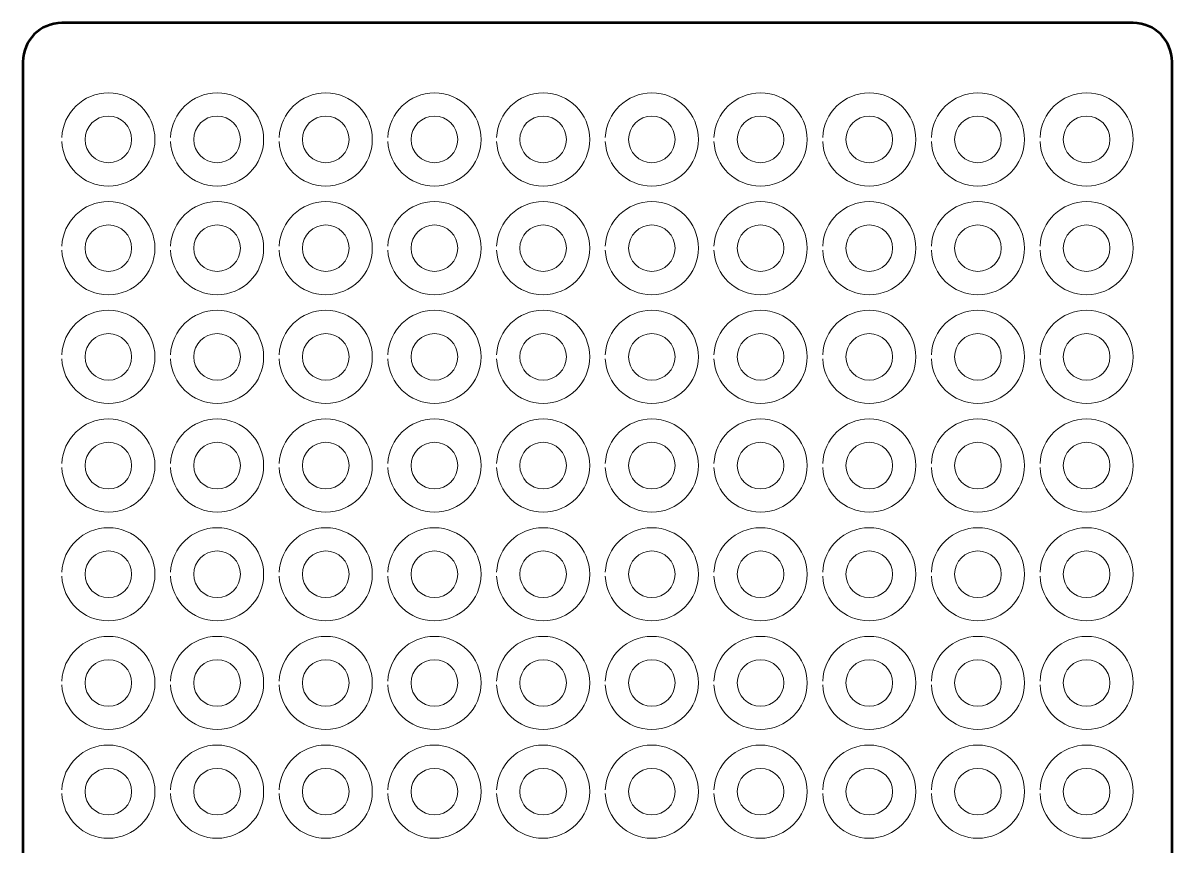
# Model space of a CAD drawing. Header units: centimetres. Extents: x -17.9 to -3.1, y -25.3 to -4.3.
# Drawn here: x -17.9 to -3.1, y -14.95 to -4.35 of the extents above; entities that cross this region are included whole.
import ezdxf

# ---------------------------------------------------------------- set-up
doc = ezdxf.new("R2010")
doc.units = ezdxf.units.CM
doc.header["$MEASUREMENT"] = 0
doc.layers.add('Layer 1', color=7, linetype='Continuous')

msp = doc.modelspace()

# ---------------------------------------------------------------- linework, layer by layer
at = {"layer": 'Layer 1', "color": 7, "lineweight": 53}
msp.add_open_spline([(-17.90003, -24.8499), (-17.90003, -24.8499), (-17.90003, -4.84994), (-17.90003, -4.84994), (-17.90003, -4.84994), (-17.90003, -4.57297), (-17.67694, -4.34998), (-17.39994, -4.34998), (-17.39994, -4.34998), (-17.39994, -4.34998), (-3.60007, -4.34998), (-3.60007, -4.34998), (-3.60007, -4.34998), (-3.32293, -4.34998), (-3.09997, -4.57297), (-3.09997, -4.84994), (-3.09997, -4.84994), (-3.09997, -4.84994), (-3.09997, -24.8499), (-3.09997, -24.8499), (-3.09997, -24.8499), (-3.09997, -25.1269), (-3.32293, -25.34999), (-3.60007, -25.34999), (-3.60007, -25.34999), (-3.60007, -25.34999), (-17.39994, -25.34999), (-17.39994, -25.34999), (-17.39994, -25.34999), (-17.67694, -25.34999), (-17.90003, -25.1269), (-17.90003, -24.8499)], degree=3, knots=[0, 0, 0, 0, 0.125, 0.125, 0.125, 0.125, 0.25, 0.25, 0.25, 0.25, 0.375, 0.375, 0.375, 0.375, 0.5, 0.5, 0.5, 0.5, 0.625, 0.625, 0.625, 0.625, 0.75, 0.75, 0.75, 0.75, 0.875, 0.875, 0.875, 0.875, 1, 1, 1, 1], dxfattribs=at)
at = {"layer": 'Layer 1', "color": 250, "lineweight": 20}
for points in [[(-17.39972, -5.825), (-17.3866, -5.50527), (-17.12318, -5.25), (-16.80024, -5.25), (-16.80024, -5.25), (-16.46896, -5.25), (-16.20028, -5.51868), (-16.20028, -5.85), (-16.20028, -5.85), (-16.20028, -6.18129), (-16.46896, -6.45), (-16.80024, -6.45), (-16.80024, -6.45), (-17.12318, -6.45), (-17.3866, -6.1947), (-17.39972, -5.875)], [(-15.99972, -5.825), (-15.9866, -5.50527), (-15.72318, -5.25), (-15.40024, -5.25), (-15.40024, -5.25), (-15.06896, -5.25), (-14.80028, -5.51868), (-14.80028, -5.85), (-14.80028, -5.85), (-14.80028, -6.18129), (-15.06896, -6.45), (-15.40024, -6.45), (-15.40024, -6.45), (-15.72318, -6.45), (-15.9866, -6.1947), (-15.99972, -5.875)], [(-14.59972, -5.825), (-14.5866, -5.50527), (-14.32318, -5.25), (-14.00024, -5.25), (-14.00024, -5.25), (-13.66896, -5.25), (-13.40028, -5.51868), (-13.40028, -5.85), (-13.40028, -5.85), (-13.40028, -6.18129), (-13.66896, -6.45), (-14.00024, -6.45), (-14.00024, -6.45), (-14.32318, -6.45), (-14.5866, -6.1947), (-14.59972, -5.875)], [(-13.19972, -5.825), (-13.1866, -5.50527), (-12.92318, -5.25), (-12.60024, -5.25), (-12.60024, -5.25), (-12.26896, -5.25), (-12.00028, -5.51868), (-12.00028, -5.85), (-12.00028, -5.85), (-12.00028, -6.18129), (-12.26896, -6.45), (-12.60024, -6.45), (-12.60024, -6.45), (-12.92318, -6.45), (-13.1866, -6.1947), (-13.19972, -5.875)], [(-11.79972, -5.825), (-11.7866, -5.50527), (-11.52318, -5.25), (-11.20024, -5.25), (-11.20024, -5.25), (-10.86896, -5.25), (-10.60028, -5.51868), (-10.60028, -5.85), (-10.60028, -5.85), (-10.60028, -6.18129), (-10.86896, -6.45), (-11.20024, -6.45), (-11.20024, -6.45), (-11.52318, -6.45), (-11.7866, -6.1947), (-11.79972, -5.875)], [(-10.39972, -5.825), (-10.3866, -5.50527), (-10.12318, -5.25), (-9.80024, -5.25), (-9.80024, -5.25), (-9.46896, -5.25), (-9.20028, -5.51868), (-9.20028, -5.85), (-9.20028, -5.85), (-9.20028, -6.18129), (-9.46896, -6.45), (-9.80024, -6.45), (-9.80024, -6.45), (-10.12318, -6.45), (-10.3866, -6.1947), (-10.39972, -5.875)], [(-8.99972, -5.825), (-8.9866, -5.50527), (-8.72318, -5.25), (-8.40024, -5.25), (-8.40024, -5.25), (-8.06896, -5.25), (-7.80028, -5.51868), (-7.80028, -5.85), (-7.80028, -5.85), (-7.80028, -6.18129), (-8.06896, -6.45), (-8.40024, -6.45), (-8.40024, -6.45), (-8.72318, -6.45), (-8.9866, -6.1947), (-8.99972, -5.875)], [(-7.59972, -5.825), (-7.5866, -5.50527), (-7.32318, -5.25), (-7.00024, -5.25), (-7.00024, -5.25), (-6.66896, -5.25), (-6.40028, -5.51868), (-6.40028, -5.85), (-6.40028, -5.85), (-6.40028, -6.18129), (-6.66896, -6.45), (-7.00024, -6.45), (-7.00024, -6.45), (-7.32318, -6.45), (-7.5866, -6.1947), (-7.59972, -5.875)], [(-6.19972, -5.825), (-6.1866, -5.50527), (-5.92318, -5.25), (-5.60024, -5.25), (-5.60024, -5.25), (-5.26896, -5.25), (-5.00028, -5.51868), (-5.00028, -5.85), (-5.00028, -5.85), (-5.00028, -6.18129), (-5.26896, -6.45), (-5.60024, -6.45), (-5.60024, -6.45), (-5.92318, -6.45), (-6.1866, -6.1947), (-6.19972, -5.875)], [(-4.79972, -5.825), (-4.7866, -5.50527), (-4.52318, -5.25), (-4.20024, -5.25), (-4.20024, -5.25), (-3.86896, -5.25), (-3.60028, -5.51868), (-3.60028, -5.85), (-3.60028, -5.85), (-3.60028, -6.18129), (-3.86896, -6.45), (-4.20024, -6.45), (-4.20024, -6.45), (-4.52318, -6.45), (-4.7866, -6.1947), (-4.79972, -5.875)], [(-16.80026, -5.55), (-16.63462, -5.55), (-16.50028, -5.68434), (-16.50028, -5.85), (-16.50028, -5.85), (-16.50028, -6.01564), (-16.63462, -6.15), (-16.80026, -6.15), (-16.80026, -6.15), (-16.96592, -6.15), (-17.10028, -6.01564), (-17.10028, -5.85), (-17.10028, -5.85), (-17.10028, -5.68434), (-16.96592, -5.55), (-16.80026, -5.55)], [(-15.40026, -5.55), (-15.23462, -5.55), (-15.10028, -5.68434), (-15.10028, -5.85), (-15.10028, -5.85), (-15.10028, -6.01564), (-15.23462, -6.15), (-15.40026, -6.15), (-15.40026, -6.15), (-15.56592, -6.15), (-15.70028, -6.01564), (-15.70028, -5.85), (-15.70028, -5.85), (-15.70028, -5.68434), (-15.56592, -5.55), (-15.40026, -5.55)], [(-14.00026, -5.55), (-13.83462, -5.55), (-13.70028, -5.68434), (-13.70028, -5.85), (-13.70028, -5.85), (-13.70028, -6.01564), (-13.83462, -6.15), (-14.00026, -6.15), (-14.00026, -6.15), (-14.16592, -6.15), (-14.30028, -6.01564), (-14.30028, -5.85), (-14.30028, -5.85), (-14.30028, -5.68434), (-14.16592, -5.55), (-14.00026, -5.55)], [(-12.60026, -5.55), (-12.43462, -5.55), (-12.30028, -5.68434), (-12.30028, -5.85), (-12.30028, -5.85), (-12.30028, -6.01564), (-12.43462, -6.15), (-12.60026, -6.15), (-12.60026, -6.15), (-12.76592, -6.15), (-12.90028, -6.01564), (-12.90028, -5.85), (-12.90028, -5.85), (-12.90028, -5.68434), (-12.76592, -5.55), (-12.60026, -5.55)], [(-11.20026, -5.55), (-11.03462, -5.55), (-10.90028, -5.68434), (-10.90028, -5.85), (-10.90028, -5.85), (-10.90028, -6.01564), (-11.03462, -6.15), (-11.20026, -6.15), (-11.20026, -6.15), (-11.36592, -6.15), (-11.50028, -6.01564), (-11.50028, -5.85), (-11.50028, -5.85), (-11.50028, -5.68434), (-11.36592, -5.55), (-11.20026, -5.55)], [(-9.80026, -5.55), (-9.63462, -5.55), (-9.50028, -5.68434), (-9.50028, -5.85), (-9.50028, -5.85), (-9.50028, -6.01564), (-9.63462, -6.15), (-9.80026, -6.15), (-9.80026, -6.15), (-9.96592, -6.15), (-10.10028, -6.01564), (-10.10028, -5.85), (-10.10028, -5.85), (-10.10028, -5.68434), (-9.96592, -5.55), (-9.80026, -5.55)], [(-8.40026, -5.55), (-8.23462, -5.55), (-8.10028, -5.68434), (-8.10028, -5.85), (-8.10028, -5.85), (-8.10028, -6.01564), (-8.23462, -6.15), (-8.40026, -6.15), (-8.40026, -6.15), (-8.56592, -6.15), (-8.70028, -6.01564), (-8.70028, -5.85), (-8.70028, -5.85), (-8.70028, -5.68434), (-8.56592, -5.55), (-8.40026, -5.55)], [(-7.00026, -5.55), (-6.83462, -5.55), (-6.70028, -5.68434), (-6.70028, -5.85), (-6.70028, -5.85), (-6.70028, -6.01564), (-6.83462, -6.15), (-7.00026, -6.15), (-7.00026, -6.15), (-7.16592, -6.15), (-7.30028, -6.01564), (-7.30028, -5.85), (-7.30028, -5.85), (-7.30028, -5.68434), (-7.16592, -5.55), (-7.00026, -5.55)], [(-5.60026, -5.55), (-5.43462, -5.55), (-5.30028, -5.68434), (-5.30028, -5.85), (-5.30028, -5.85), (-5.30028, -6.01564), (-5.43462, -6.15), (-5.60026, -6.15), (-5.60026, -6.15), (-5.76592, -6.15), (-5.90028, -6.01564), (-5.90028, -5.85), (-5.90028, -5.85), (-5.90028, -5.68434), (-5.76592, -5.55), (-5.60026, -5.55)], [(-4.20026, -5.55), (-4.03462, -5.55), (-3.90028, -5.68434), (-3.90028, -5.85), (-3.90028, -5.85), (-3.90028, -6.01564), (-4.03462, -6.15), (-4.20026, -6.15), (-4.20026, -6.15), (-4.36592, -6.15), (-4.50028, -6.01564), (-4.50028, -5.85), (-4.50028, -5.85), (-4.50028, -5.68434), (-4.36592, -5.55), (-4.20026, -5.55)], [(-17.39972, -7.225), (-17.3866, -6.90527), (-17.12318, -6.65), (-16.80024, -6.65), (-16.80024, -6.65), (-16.46896, -6.65), (-16.20028, -6.91868), (-16.20028, -7.25), (-16.20028, -7.25), (-16.20028, -7.58129), (-16.46896, -7.85), (-16.80024, -7.85), (-16.80024, -7.85), (-17.12318, -7.85), (-17.3866, -7.5947), (-17.39972, -7.275)], [(-15.99972, -7.225), (-15.9866, -6.90527), (-15.72318, -6.65), (-15.40024, -6.65), (-15.40024, -6.65), (-15.06896, -6.65), (-14.80028, -6.91868), (-14.80028, -7.25), (-14.80028, -7.25), (-14.80028, -7.58129), (-15.06896, -7.85), (-15.40024, -7.85), (-15.40024, -7.85), (-15.72318, -7.85), (-15.9866, -7.5947), (-15.99972, -7.275)], [(-14.59972, -7.225), (-14.5866, -6.90527), (-14.32318, -6.65), (-14.00024, -6.65), (-14.00024, -6.65), (-13.66896, -6.65), (-13.40028, -6.91868), (-13.40028, -7.25), (-13.40028, -7.25), (-13.40028, -7.58129), (-13.66896, -7.85), (-14.00024, -7.85), (-14.00024, -7.85), (-14.32318, -7.85), (-14.5866, -7.5947), (-14.59972, -7.275)], [(-13.19972, -7.225), (-13.1866, -6.90527), (-12.92318, -6.65), (-12.60024, -6.65), (-12.60024, -6.65), (-12.26896, -6.65), (-12.00028, -6.91868), (-12.00028, -7.25), (-12.00028, -7.25), (-12.00028, -7.58129), (-12.26896, -7.85), (-12.60024, -7.85), (-12.60024, -7.85), (-12.92318, -7.85), (-13.1866, -7.5947), (-13.19972, -7.275)], [(-11.79972, -7.225), (-11.7866, -6.90527), (-11.52318, -6.65), (-11.20024, -6.65), (-11.20024, -6.65), (-10.86896, -6.65), (-10.60028, -6.91868), (-10.60028, -7.25), (-10.60028, -7.25), (-10.60028, -7.58129), (-10.86896, -7.85), (-11.20024, -7.85), (-11.20024, -7.85), (-11.52318, -7.85), (-11.7866, -7.5947), (-11.79972, -7.275)], [(-10.39972, -7.225), (-10.3866, -6.90527), (-10.12318, -6.65), (-9.80024, -6.65), (-9.80024, -6.65), (-9.46896, -6.65), (-9.20028, -6.91868), (-9.20028, -7.25), (-9.20028, -7.25), (-9.20028, -7.58129), (-9.46896, -7.85), (-9.80024, -7.85), (-9.80024, -7.85), (-10.12318, -7.85), (-10.3866, -7.5947), (-10.39972, -7.275)], [(-8.99972, -7.225), (-8.9866, -6.90527), (-8.72318, -6.65), (-8.40024, -6.65), (-8.40024, -6.65), (-8.06896, -6.65), (-7.80028, -6.91868), (-7.80028, -7.25), (-7.80028, -7.25), (-7.80028, -7.58129), (-8.06896, -7.85), (-8.40024, -7.85), (-8.40024, -7.85), (-8.72318, -7.85), (-8.9866, -7.5947), (-8.99972, -7.275)], [(-7.59972, -7.225), (-7.5866, -6.90527), (-7.32318, -6.65), (-7.00024, -6.65), (-7.00024, -6.65), (-6.66896, -6.65), (-6.40028, -6.91868), (-6.40028, -7.25), (-6.40028, -7.25), (-6.40028, -7.58129), (-6.66896, -7.85), (-7.00024, -7.85), (-7.00024, -7.85), (-7.32318, -7.85), (-7.5866, -7.5947), (-7.59972, -7.275)], [(-6.19972, -7.225), (-6.1866, -6.90527), (-5.92318, -6.65), (-5.60024, -6.65), (-5.60024, -6.65), (-5.26896, -6.65), (-5.00028, -6.91868), (-5.00028, -7.25), (-5.00028, -7.25), (-5.00028, -7.58129), (-5.26896, -7.85), (-5.60024, -7.85), (-5.60024, -7.85), (-5.92318, -7.85), (-6.1866, -7.5947), (-6.19972, -7.275)], [(-4.79972, -7.225), (-4.7866, -6.90527), (-4.52318, -6.65), (-4.20024, -6.65), (-4.20024, -6.65), (-3.86896, -6.65), (-3.60028, -6.91868), (-3.60028, -7.25), (-3.60028, -7.25), (-3.60028, -7.58129), (-3.86896, -7.85), (-4.20024, -7.85), (-4.20024, -7.85), (-4.52318, -7.85), (-4.7866, -7.5947), (-4.79972, -7.275)], [(-16.80026, -6.95), (-16.63462, -6.95), (-16.50028, -7.08434), (-16.50028, -7.25), (-16.50028, -7.25), (-16.50028, -7.41564), (-16.63462, -7.55), (-16.80026, -7.55), (-16.80026, -7.55), (-16.96592, -7.55), (-17.10028, -7.41564), (-17.10028, -7.25), (-17.10028, -7.25), (-17.10028, -7.08434), (-16.96592, -6.95), (-16.80026, -6.95)], [(-15.40026, -6.95), (-15.23462, -6.95), (-15.10028, -7.08434), (-15.10028, -7.25), (-15.10028, -7.25), (-15.10028, -7.41564), (-15.23462, -7.55), (-15.40026, -7.55), (-15.40026, -7.55), (-15.56592, -7.55), (-15.70028, -7.41564), (-15.70028, -7.25), (-15.70028, -7.25), (-15.70028, -7.08434), (-15.56592, -6.95), (-15.40026, -6.95)], [(-14.00026, -6.95), (-13.83462, -6.95), (-13.70028, -7.08434), (-13.70028, -7.25), (-13.70028, -7.25), (-13.70028, -7.41564), (-13.83462, -7.55), (-14.00026, -7.55), (-14.00026, -7.55), (-14.16592, -7.55), (-14.30028, -7.41564), (-14.30028, -7.25), (-14.30028, -7.25), (-14.30028, -7.08434), (-14.16592, -6.95), (-14.00026, -6.95)], [(-12.60026, -6.95), (-12.43462, -6.95), (-12.30028, -7.08434), (-12.30028, -7.25), (-12.30028, -7.25), (-12.30028, -7.41564), (-12.43462, -7.55), (-12.60026, -7.55), (-12.60026, -7.55), (-12.76592, -7.55), (-12.90028, -7.41564), (-12.90028, -7.25), (-12.90028, -7.25), (-12.90028, -7.08434), (-12.76592, -6.95), (-12.60026, -6.95)], [(-11.20026, -6.95), (-11.03462, -6.95), (-10.90028, -7.08434), (-10.90028, -7.25), (-10.90028, -7.25), (-10.90028, -7.41564), (-11.03462, -7.55), (-11.20026, -7.55), (-11.20026, -7.55), (-11.36592, -7.55), (-11.50028, -7.41564), (-11.50028, -7.25), (-11.50028, -7.25), (-11.50028, -7.08434), (-11.36592, -6.95), (-11.20026, -6.95)], [(-9.80026, -6.95), (-9.63462, -6.95), (-9.50028, -7.08434), (-9.50028, -7.25), (-9.50028, -7.25), (-9.50028, -7.41564), (-9.63462, -7.55), (-9.80026, -7.55), (-9.80026, -7.55), (-9.96592, -7.55), (-10.10028, -7.41564), (-10.10028, -7.25), (-10.10028, -7.25), (-10.10028, -7.08434), (-9.96592, -6.95), (-9.80026, -6.95)], [(-8.40026, -6.95), (-8.23462, -6.95), (-8.10028, -7.08434), (-8.10028, -7.25), (-8.10028, -7.25), (-8.10028, -7.41564), (-8.23462, -7.55), (-8.40026, -7.55), (-8.40026, -7.55), (-8.56592, -7.55), (-8.70028, -7.41564), (-8.70028, -7.25), (-8.70028, -7.25), (-8.70028, -7.08434), (-8.56592, -6.95), (-8.40026, -6.95)], [(-7.00026, -6.95), (-6.83462, -6.95), (-6.70028, -7.08434), (-6.70028, -7.25), (-6.70028, -7.25), (-6.70028, -7.41564), (-6.83462, -7.55), (-7.00026, -7.55), (-7.00026, -7.55), (-7.16592, -7.55), (-7.30028, -7.41564), (-7.30028, -7.25), (-7.30028, -7.25), (-7.30028, -7.08434), (-7.16592, -6.95), (-7.00026, -6.95)], [(-5.60026, -6.95), (-5.43462, -6.95), (-5.30028, -7.08434), (-5.30028, -7.25), (-5.30028, -7.25), (-5.30028, -7.41564), (-5.43462, -7.55), (-5.60026, -7.55), (-5.60026, -7.55), (-5.76592, -7.55), (-5.90028, -7.41564), (-5.90028, -7.25), (-5.90028, -7.25), (-5.90028, -7.08434), (-5.76592, -6.95), (-5.60026, -6.95)], [(-4.20026, -6.95), (-4.03462, -6.95), (-3.90028, -7.08434), (-3.90028, -7.25), (-3.90028, -7.25), (-3.90028, -7.41564), (-4.03462, -7.55), (-4.20026, -7.55), (-4.20026, -7.55), (-4.36592, -7.55), (-4.50028, -7.41564), (-4.50028, -7.25), (-4.50028, -7.25), (-4.50028, -7.08434), (-4.36592, -6.95), (-4.20026, -6.95)], [(-17.39972, -8.625), (-17.3866, -8.30527), (-17.12318, -8.05), (-16.80024, -8.05), (-16.80024, -8.05), (-16.46896, -8.05), (-16.20028, -8.31868), (-16.20028, -8.65), (-16.20028, -8.65), (-16.20028, -8.98129), (-16.46896, -9.25), (-16.80024, -9.25), (-16.80024, -9.25), (-17.12318, -9.25), (-17.3866, -8.9947), (-17.39972, -8.675)], [(-15.99972, -8.625), (-15.9866, -8.30527), (-15.72318, -8.05), (-15.40024, -8.05), (-15.40024, -8.05), (-15.06896, -8.05), (-14.80028, -8.31868), (-14.80028, -8.65), (-14.80028, -8.65), (-14.80028, -8.98129), (-15.06896, -9.25), (-15.40024, -9.25), (-15.40024, -9.25), (-15.72318, -9.25), (-15.9866, -8.9947), (-15.99972, -8.675)], [(-14.59972, -8.625), (-14.5866, -8.30527), (-14.32318, -8.05), (-14.00024, -8.05), (-14.00024, -8.05), (-13.66896, -8.05), (-13.40028, -8.31868), (-13.40028, -8.65), (-13.40028, -8.65), (-13.40028, -8.98129), (-13.66896, -9.25), (-14.00024, -9.25), (-14.00024, -9.25), (-14.32318, -9.25), (-14.5866, -8.9947), (-14.59972, -8.675)], [(-13.19972, -8.625), (-13.1866, -8.30527), (-12.92318, -8.05), (-12.60024, -8.05), (-12.60024, -8.05), (-12.26896, -8.05), (-12.00028, -8.31868), (-12.00028, -8.65), (-12.00028, -8.65), (-12.00028, -8.98129), (-12.26896, -9.25), (-12.60024, -9.25), (-12.60024, -9.25), (-12.92318, -9.25), (-13.1866, -8.9947), (-13.19972, -8.675)], [(-11.79972, -8.625), (-11.7866, -8.30527), (-11.52318, -8.05), (-11.20024, -8.05), (-11.20024, -8.05), (-10.86896, -8.05), (-10.60028, -8.31868), (-10.60028, -8.65), (-10.60028, -8.65), (-10.60028, -8.98129), (-10.86896, -9.25), (-11.20024, -9.25), (-11.20024, -9.25), (-11.52318, -9.25), (-11.7866, -8.9947), (-11.79972, -8.675)], [(-10.39972, -8.625), (-10.3866, -8.30527), (-10.12318, -8.05), (-9.80024, -8.05), (-9.80024, -8.05), (-9.46896, -8.05), (-9.20028, -8.31868), (-9.20028, -8.65), (-9.20028, -8.65), (-9.20028, -8.98129), (-9.46896, -9.25), (-9.80024, -9.25), (-9.80024, -9.25), (-10.12318, -9.25), (-10.3866, -8.9947), (-10.39972, -8.675)], [(-8.99972, -8.625), (-8.9866, -8.30527), (-8.72318, -8.05), (-8.40024, -8.05), (-8.40024, -8.05), (-8.06896, -8.05), (-7.80028, -8.31868), (-7.80028, -8.65), (-7.80028, -8.65), (-7.80028, -8.98129), (-8.06896, -9.25), (-8.40024, -9.25), (-8.40024, -9.25), (-8.72318, -9.25), (-8.9866, -8.9947), (-8.99972, -8.675)], [(-7.59972, -8.625), (-7.5866, -8.30527), (-7.32318, -8.05), (-7.00024, -8.05), (-7.00024, -8.05), (-6.66896, -8.05), (-6.40028, -8.31868), (-6.40028, -8.65), (-6.40028, -8.65), (-6.40028, -8.98129), (-6.66896, -9.25), (-7.00024, -9.25), (-7.00024, -9.25), (-7.32318, -9.25), (-7.5866, -8.9947), (-7.59972, -8.675)], [(-6.19972, -8.625), (-6.1866, -8.30527), (-5.92318, -8.05), (-5.60024, -8.05), (-5.60024, -8.05), (-5.26896, -8.05), (-5.00028, -8.31868), (-5.00028, -8.65), (-5.00028, -8.65), (-5.00028, -8.98129), (-5.26896, -9.25), (-5.60024, -9.25), (-5.60024, -9.25), (-5.92318, -9.25), (-6.1866, -8.9947), (-6.19972, -8.675)], [(-4.79972, -8.625), (-4.7866, -8.30527), (-4.52318, -8.05), (-4.20024, -8.05), (-4.20024, -8.05), (-3.86896, -8.05), (-3.60028, -8.31868), (-3.60028, -8.65), (-3.60028, -8.65), (-3.60028, -8.98129), (-3.86896, -9.25), (-4.20024, -9.25), (-4.20024, -9.25), (-4.52318, -9.25), (-4.7866, -8.9947), (-4.79972, -8.675)], [(-16.80026, -8.35), (-16.63462, -8.35), (-16.50028, -8.48434), (-16.50028, -8.65), (-16.50028, -8.65), (-16.50028, -8.81564), (-16.63462, -8.95), (-16.80026, -8.95), (-16.80026, -8.95), (-16.96592, -8.95), (-17.10028, -8.81564), (-17.10028, -8.65), (-17.10028, -8.65), (-17.10028, -8.48434), (-16.96592, -8.35), (-16.80026, -8.35)], [(-15.40026, -8.35), (-15.23462, -8.35), (-15.10028, -8.48434), (-15.10028, -8.65), (-15.10028, -8.65), (-15.10028, -8.81564), (-15.23462, -8.95), (-15.40026, -8.95), (-15.40026, -8.95), (-15.56592, -8.95), (-15.70028, -8.81564), (-15.70028, -8.65), (-15.70028, -8.65), (-15.70028, -8.48434), (-15.56592, -8.35), (-15.40026, -8.35)], [(-14.00026, -8.35), (-13.83462, -8.35), (-13.70028, -8.48434), (-13.70028, -8.65), (-13.70028, -8.65), (-13.70028, -8.81564), (-13.83462, -8.95), (-14.00026, -8.95), (-14.00026, -8.95), (-14.16592, -8.95), (-14.30028, -8.81564), (-14.30028, -8.65), (-14.30028, -8.65), (-14.30028, -8.48434), (-14.16592, -8.35), (-14.00026, -8.35)], [(-12.60026, -8.35), (-12.43462, -8.35), (-12.30028, -8.48434), (-12.30028, -8.65), (-12.30028, -8.65), (-12.30028, -8.81564), (-12.43462, -8.95), (-12.60026, -8.95), (-12.60026, -8.95), (-12.76592, -8.95), (-12.90028, -8.81564), (-12.90028, -8.65), (-12.90028, -8.65), (-12.90028, -8.48434), (-12.76592, -8.35), (-12.60026, -8.35)], [(-11.20026, -8.35), (-11.03462, -8.35), (-10.90028, -8.48434), (-10.90028, -8.65), (-10.90028, -8.65), (-10.90028, -8.81564), (-11.03462, -8.95), (-11.20026, -8.95), (-11.20026, -8.95), (-11.36592, -8.95), (-11.50028, -8.81564), (-11.50028, -8.65), (-11.50028, -8.65), (-11.50028, -8.48434), (-11.36592, -8.35), (-11.20026, -8.35)], [(-9.80026, -8.35), (-9.63462, -8.35), (-9.50028, -8.48434), (-9.50028, -8.65), (-9.50028, -8.65), (-9.50028, -8.81564), (-9.63462, -8.95), (-9.80026, -8.95), (-9.80026, -8.95), (-9.96592, -8.95), (-10.10028, -8.81564), (-10.10028, -8.65), (-10.10028, -8.65), (-10.10028, -8.48434), (-9.96592, -8.35), (-9.80026, -8.35)], [(-8.40026, -8.35), (-8.23462, -8.35), (-8.10028, -8.48434), (-8.10028, -8.65), (-8.10028, -8.65), (-8.10028, -8.81564), (-8.23462, -8.95), (-8.40026, -8.95), (-8.40026, -8.95), (-8.56592, -8.95), (-8.70028, -8.81564), (-8.70028, -8.65), (-8.70028, -8.65), (-8.70028, -8.48434), (-8.56592, -8.35), (-8.40026, -8.35)], [(-7.00026, -8.35), (-6.83462, -8.35), (-6.70028, -8.48434), (-6.70028, -8.65), (-6.70028, -8.65), (-6.70028, -8.81564), (-6.83462, -8.95), (-7.00026, -8.95), (-7.00026, -8.95), (-7.16592, -8.95), (-7.30028, -8.81564), (-7.30028, -8.65), (-7.30028, -8.65), (-7.30028, -8.48434), (-7.16592, -8.35), (-7.00026, -8.35)], [(-5.60026, -8.35), (-5.43462, -8.35), (-5.30028, -8.48434), (-5.30028, -8.65), (-5.30028, -8.65), (-5.30028, -8.81564), (-5.43462, -8.95), (-5.60026, -8.95), (-5.60026, -8.95), (-5.76592, -8.95), (-5.90028, -8.81564), (-5.90028, -8.65), (-5.90028, -8.65), (-5.90028, -8.48434), (-5.76592, -8.35), (-5.60026, -8.35)], [(-4.20026, -8.35), (-4.03462, -8.35), (-3.90028, -8.48434), (-3.90028, -8.65), (-3.90028, -8.65), (-3.90028, -8.81564), (-4.03462, -8.95), (-4.20026, -8.95), (-4.20026, -8.95), (-4.36592, -8.95), (-4.50028, -8.81564), (-4.50028, -8.65), (-4.50028, -8.65), (-4.50028, -8.48434), (-4.36592, -8.35), (-4.20026, -8.35)], [(-17.39972, -10.025), (-17.3866, -9.70527), (-17.12318, -9.45), (-16.80024, -9.45), (-16.80024, -9.45), (-16.46896, -9.45), (-16.20028, -9.71868), (-16.20028, -10.05), (-16.20028, -10.05), (-16.20028, -10.38129), (-16.46896, -10.65), (-16.80024, -10.65), (-16.80024, -10.65), (-17.12318, -10.65), (-17.3866, -10.3947), (-17.39972, -10.075)], [(-15.99972, -10.025), (-15.9866, -9.70527), (-15.72318, -9.45), (-15.40024, -9.45), (-15.40024, -9.45), (-15.06896, -9.45), (-14.80028, -9.71868), (-14.80028, -10.05), (-14.80028, -10.05), (-14.80028, -10.38129), (-15.06896, -10.65), (-15.40024, -10.65), (-15.40024, -10.65), (-15.72318, -10.65), (-15.9866, -10.3947), (-15.99972, -10.075)], [(-14.59972, -10.025), (-14.5866, -9.70527), (-14.32318, -9.45), (-14.00024, -9.45), (-14.00024, -9.45), (-13.66896, -9.45), (-13.40028, -9.71868), (-13.40028, -10.05), (-13.40028, -10.05), (-13.40028, -10.38129), (-13.66896, -10.65), (-14.00024, -10.65), (-14.00024, -10.65), (-14.32318, -10.65), (-14.5866, -10.3947), (-14.59972, -10.075)], [(-13.19972, -10.025), (-13.1866, -9.70527), (-12.92318, -9.45), (-12.60024, -9.45), (-12.60024, -9.45), (-12.26896, -9.45), (-12.00028, -9.71868), (-12.00028, -10.05), (-12.00028, -10.05), (-12.00028, -10.38129), (-12.26896, -10.65), (-12.60024, -10.65), (-12.60024, -10.65), (-12.92318, -10.65), (-13.1866, -10.3947), (-13.19972, -10.075)], [(-11.79972, -10.025), (-11.7866, -9.70527), (-11.52318, -9.45), (-11.20024, -9.45), (-11.20024, -9.45), (-10.86896, -9.45), (-10.60028, -9.71868), (-10.60028, -10.05), (-10.60028, -10.05), (-10.60028, -10.38129), (-10.86896, -10.65), (-11.20024, -10.65), (-11.20024, -10.65), (-11.52318, -10.65), (-11.7866, -10.3947), (-11.79972, -10.075)], [(-10.39972, -10.025), (-10.3866, -9.70527), (-10.12318, -9.45), (-9.80024, -9.45), (-9.80024, -9.45), (-9.46896, -9.45), (-9.20028, -9.71868), (-9.20028, -10.05), (-9.20028, -10.05), (-9.20028, -10.38129), (-9.46896, -10.65), (-9.80024, -10.65), (-9.80024, -10.65), (-10.12318, -10.65), (-10.3866, -10.3947), (-10.39972, -10.075)], [(-8.99972, -10.025), (-8.9866, -9.70527), (-8.72318, -9.45), (-8.40024, -9.45), (-8.40024, -9.45), (-8.06896, -9.45), (-7.80028, -9.71868), (-7.80028, -10.05), (-7.80028, -10.05), (-7.80028, -10.38129), (-8.06896, -10.65), (-8.40024, -10.65), (-8.40024, -10.65), (-8.72318, -10.65), (-8.9866, -10.3947), (-8.99972, -10.075)], [(-7.59972, -10.025), (-7.5866, -9.70527), (-7.32318, -9.45), (-7.00024, -9.45), (-7.00024, -9.45), (-6.66896, -9.45), (-6.40028, -9.71868), (-6.40028, -10.05), (-6.40028, -10.05), (-6.40028, -10.38129), (-6.66896, -10.65), (-7.00024, -10.65), (-7.00024, -10.65), (-7.32318, -10.65), (-7.5866, -10.3947), (-7.59972, -10.075)], [(-6.19972, -10.025), (-6.1866, -9.70527), (-5.92318, -9.45), (-5.60024, -9.45), (-5.60024, -9.45), (-5.26896, -9.45), (-5.00028, -9.71868), (-5.00028, -10.05), (-5.00028, -10.05), (-5.00028, -10.38129), (-5.26896, -10.65), (-5.60024, -10.65), (-5.60024, -10.65), (-5.92318, -10.65), (-6.1866, -10.3947), (-6.19972, -10.075)], [(-4.79972, -10.025), (-4.7866, -9.70527), (-4.52318, -9.45), (-4.20024, -9.45), (-4.20024, -9.45), (-3.86896, -9.45), (-3.60028, -9.71868), (-3.60028, -10.05), (-3.60028, -10.05), (-3.60028, -10.38129), (-3.86896, -10.65), (-4.20024, -10.65), (-4.20024, -10.65), (-4.52318, -10.65), (-4.7866, -10.3947), (-4.79972, -10.075)], [(-16.80026, -9.75), (-16.63462, -9.75), (-16.50028, -9.88434), (-16.50028, -10.05), (-16.50028, -10.05), (-16.50028, -10.21564), (-16.63462, -10.35), (-16.80026, -10.35), (-16.80026, -10.35), (-16.96592, -10.35), (-17.10028, -10.21564), (-17.10028, -10.05), (-17.10028, -10.05), (-17.10028, -9.88434), (-16.96592, -9.75), (-16.80026, -9.75)], [(-15.40026, -9.75), (-15.23462, -9.75), (-15.10028, -9.88434), (-15.10028, -10.05), (-15.10028, -10.05), (-15.10028, -10.21564), (-15.23462, -10.35), (-15.40026, -10.35), (-15.40026, -10.35), (-15.56592, -10.35), (-15.70028, -10.21564), (-15.70028, -10.05), (-15.70028, -10.05), (-15.70028, -9.88434), (-15.56592, -9.75), (-15.40026, -9.75)], [(-14.00026, -9.75), (-13.83462, -9.75), (-13.70028, -9.88434), (-13.70028, -10.05), (-13.70028, -10.05), (-13.70028, -10.21564), (-13.83462, -10.35), (-14.00026, -10.35), (-14.00026, -10.35), (-14.16592, -10.35), (-14.30028, -10.21564), (-14.30028, -10.05), (-14.30028, -10.05), (-14.30028, -9.88434), (-14.16592, -9.75), (-14.00026, -9.75)], [(-12.60026, -9.75), (-12.43462, -9.75), (-12.30028, -9.88434), (-12.30028, -10.05), (-12.30028, -10.05), (-12.30028, -10.21564), (-12.43462, -10.35), (-12.60026, -10.35), (-12.60026, -10.35), (-12.76592, -10.35), (-12.90028, -10.21564), (-12.90028, -10.05), (-12.90028, -10.05), (-12.90028, -9.88434), (-12.76592, -9.75), (-12.60026, -9.75)], [(-11.20026, -9.75), (-11.03462, -9.75), (-10.90028, -9.88434), (-10.90028, -10.05), (-10.90028, -10.05), (-10.90028, -10.21564), (-11.03462, -10.35), (-11.20026, -10.35), (-11.20026, -10.35), (-11.36592, -10.35), (-11.50028, -10.21564), (-11.50028, -10.05), (-11.50028, -10.05), (-11.50028, -9.88434), (-11.36592, -9.75), (-11.20026, -9.75)], [(-9.80026, -9.75), (-9.63462, -9.75), (-9.50028, -9.88434), (-9.50028, -10.05), (-9.50028, -10.05), (-9.50028, -10.21564), (-9.63462, -10.35), (-9.80026, -10.35), (-9.80026, -10.35), (-9.96592, -10.35), (-10.10028, -10.21564), (-10.10028, -10.05), (-10.10028, -10.05), (-10.10028, -9.88434), (-9.96592, -9.75), (-9.80026, -9.75)], [(-8.40026, -9.75), (-8.23462, -9.75), (-8.10028, -9.88434), (-8.10028, -10.05), (-8.10028, -10.05), (-8.10028, -10.21564), (-8.23462, -10.35), (-8.40026, -10.35), (-8.40026, -10.35), (-8.56592, -10.35), (-8.70028, -10.21564), (-8.70028, -10.05), (-8.70028, -10.05), (-8.70028, -9.88434), (-8.56592, -9.75), (-8.40026, -9.75)], [(-7.00026, -9.75), (-6.83462, -9.75), (-6.70028, -9.88434), (-6.70028, -10.05), (-6.70028, -10.05), (-6.70028, -10.21564), (-6.83462, -10.35), (-7.00026, -10.35), (-7.00026, -10.35), (-7.16592, -10.35), (-7.30028, -10.21564), (-7.30028, -10.05), (-7.30028, -10.05), (-7.30028, -9.88434), (-7.16592, -9.75), (-7.00026, -9.75)], [(-5.60026, -9.75), (-5.43462, -9.75), (-5.30028, -9.88434), (-5.30028, -10.05), (-5.30028, -10.05), (-5.30028, -10.21564), (-5.43462, -10.35), (-5.60026, -10.35), (-5.60026, -10.35), (-5.76592, -10.35), (-5.90028, -10.21564), (-5.90028, -10.05), (-5.90028, -10.05), (-5.90028, -9.88434), (-5.76592, -9.75), (-5.60026, -9.75)], [(-4.20026, -9.75), (-4.03462, -9.75), (-3.90028, -9.88434), (-3.90028, -10.05), (-3.90028, -10.05), (-3.90028, -10.21564), (-4.03462, -10.35), (-4.20026, -10.35), (-4.20026, -10.35), (-4.36592, -10.35), (-4.50028, -10.21564), (-4.50028, -10.05), (-4.50028, -10.05), (-4.50028, -9.88434), (-4.36592, -9.75), (-4.20026, -9.75)], [(-17.39972, -11.425), (-17.3866, -11.10527), (-17.12318, -10.85), (-16.80024, -10.85), (-16.80024, -10.85), (-16.46896, -10.85), (-16.20028, -11.11868), (-16.20028, -11.45), (-16.20028, -11.45), (-16.20028, -11.78129), (-16.46896, -12.05), (-16.80024, -12.05), (-16.80024, -12.05), (-17.12318, -12.05), (-17.3866, -11.7947), (-17.39972, -11.475)], [(-15.99972, -11.425), (-15.9866, -11.10527), (-15.72318, -10.85), (-15.40024, -10.85), (-15.40024, -10.85), (-15.06896, -10.85), (-14.80028, -11.11868), (-14.80028, -11.45), (-14.80028, -11.45), (-14.80028, -11.78129), (-15.06896, -12.05), (-15.40024, -12.05), (-15.40024, -12.05), (-15.72318, -12.05), (-15.9866, -11.7947), (-15.99972, -11.475)], [(-14.59972, -11.425), (-14.5866, -11.10527), (-14.32318, -10.85), (-14.00024, -10.85), (-14.00024, -10.85), (-13.66896, -10.85), (-13.40028, -11.11868), (-13.40028, -11.45), (-13.40028, -11.45), (-13.40028, -11.78129), (-13.66896, -12.05), (-14.00024, -12.05), (-14.00024, -12.05), (-14.32318, -12.05), (-14.5866, -11.7947), (-14.59972, -11.475)], [(-13.19972, -11.425), (-13.1866, -11.10527), (-12.92318, -10.85), (-12.60024, -10.85), (-12.60024, -10.85), (-12.26896, -10.85), (-12.00028, -11.11868), (-12.00028, -11.45), (-12.00028, -11.45), (-12.00028, -11.78129), (-12.26896, -12.05), (-12.60024, -12.05), (-12.60024, -12.05), (-12.92318, -12.05), (-13.1866, -11.7947), (-13.19972, -11.475)], [(-11.79972, -11.425), (-11.7866, -11.10527), (-11.52318, -10.85), (-11.20024, -10.85), (-11.20024, -10.85), (-10.86896, -10.85), (-10.60028, -11.11868), (-10.60028, -11.45), (-10.60028, -11.45), (-10.60028, -11.78129), (-10.86896, -12.05), (-11.20024, -12.05), (-11.20024, -12.05), (-11.52318, -12.05), (-11.7866, -11.7947), (-11.79972, -11.475)], [(-10.39972, -11.425), (-10.3866, -11.10527), (-10.12318, -10.85), (-9.80024, -10.85), (-9.80024, -10.85), (-9.46896, -10.85), (-9.20028, -11.11868), (-9.20028, -11.45), (-9.20028, -11.45), (-9.20028, -11.78129), (-9.46896, -12.05), (-9.80024, -12.05), (-9.80024, -12.05), (-10.12318, -12.05), (-10.3866, -11.7947), (-10.39972, -11.475)], [(-8.99972, -11.425), (-8.9866, -11.10527), (-8.72318, -10.85), (-8.40024, -10.85), (-8.40024, -10.85), (-8.06896, -10.85), (-7.80028, -11.11868), (-7.80028, -11.45), (-7.80028, -11.45), (-7.80028, -11.78129), (-8.06896, -12.05), (-8.40024, -12.05), (-8.40024, -12.05), (-8.72318, -12.05), (-8.9866, -11.7947), (-8.99972, -11.475)], [(-7.59972, -11.425), (-7.5866, -11.10527), (-7.32318, -10.85), (-7.00024, -10.85), (-7.00024, -10.85), (-6.66896, -10.85), (-6.40028, -11.11868), (-6.40028, -11.45), (-6.40028, -11.45), (-6.40028, -11.78129), (-6.66896, -12.05), (-7.00024, -12.05), (-7.00024, -12.05), (-7.32318, -12.05), (-7.5866, -11.7947), (-7.59972, -11.475)], [(-6.19972, -11.425), (-6.1866, -11.10527), (-5.92318, -10.85), (-5.60024, -10.85), (-5.60024, -10.85), (-5.26896, -10.85), (-5.00028, -11.11868), (-5.00028, -11.45), (-5.00028, -11.45), (-5.00028, -11.78129), (-5.26896, -12.05), (-5.60024, -12.05), (-5.60024, -12.05), (-5.92318, -12.05), (-6.1866, -11.7947), (-6.19972, -11.475)], [(-4.79972, -11.425), (-4.7866, -11.10527), (-4.52318, -10.85), (-4.20024, -10.85), (-4.20024, -10.85), (-3.86896, -10.85), (-3.60028, -11.11868), (-3.60028, -11.45), (-3.60028, -11.45), (-3.60028, -11.78129), (-3.86896, -12.05), (-4.20024, -12.05), (-4.20024, -12.05), (-4.52318, -12.05), (-4.7866, -11.7947), (-4.79972, -11.475)], [(-16.80026, -11.15), (-16.63462, -11.15), (-16.50028, -11.28434), (-16.50028, -11.45), (-16.50028, -11.45), (-16.50028, -11.61564), (-16.63462, -11.75), (-16.80026, -11.75), (-16.80026, -11.75), (-16.96592, -11.75), (-17.10028, -11.61564), (-17.10028, -11.45), (-17.10028, -11.45), (-17.10028, -11.28434), (-16.96592, -11.15), (-16.80026, -11.15)], [(-15.40026, -11.15), (-15.23462, -11.15), (-15.10028, -11.28434), (-15.10028, -11.45), (-15.10028, -11.45), (-15.10028, -11.61564), (-15.23462, -11.75), (-15.40026, -11.75), (-15.40026, -11.75), (-15.56592, -11.75), (-15.70028, -11.61564), (-15.70028, -11.45), (-15.70028, -11.45), (-15.70028, -11.28434), (-15.56592, -11.15), (-15.40026, -11.15)], [(-14.00026, -11.15), (-13.83462, -11.15), (-13.70028, -11.28434), (-13.70028, -11.45), (-13.70028, -11.45), (-13.70028, -11.61564), (-13.83462, -11.75), (-14.00026, -11.75), (-14.00026, -11.75), (-14.16592, -11.75), (-14.30028, -11.61564), (-14.30028, -11.45), (-14.30028, -11.45), (-14.30028, -11.28434), (-14.16592, -11.15), (-14.00026, -11.15)], [(-12.60026, -11.15), (-12.43462, -11.15), (-12.30028, -11.28434), (-12.30028, -11.45), (-12.30028, -11.45), (-12.30028, -11.61564), (-12.43462, -11.75), (-12.60026, -11.75), (-12.60026, -11.75), (-12.76592, -11.75), (-12.90028, -11.61564), (-12.90028, -11.45), (-12.90028, -11.45), (-12.90028, -11.28434), (-12.76592, -11.15), (-12.60026, -11.15)], [(-11.20026, -11.15), (-11.03462, -11.15), (-10.90028, -11.28434), (-10.90028, -11.45), (-10.90028, -11.45), (-10.90028, -11.61564), (-11.03462, -11.75), (-11.20026, -11.75), (-11.20026, -11.75), (-11.36592, -11.75), (-11.50028, -11.61564), (-11.50028, -11.45), (-11.50028, -11.45), (-11.50028, -11.28434), (-11.36592, -11.15), (-11.20026, -11.15)], [(-9.80026, -11.15), (-9.63462, -11.15), (-9.50028, -11.28434), (-9.50028, -11.45), (-9.50028, -11.45), (-9.50028, -11.61564), (-9.63462, -11.75), (-9.80026, -11.75), (-9.80026, -11.75), (-9.96592, -11.75), (-10.10028, -11.61564), (-10.10028, -11.45), (-10.10028, -11.45), (-10.10028, -11.28434), (-9.96592, -11.15), (-9.80026, -11.15)], [(-8.40026, -11.15), (-8.23462, -11.15), (-8.10028, -11.28434), (-8.10028, -11.45), (-8.10028, -11.45), (-8.10028, -11.61564), (-8.23462, -11.75), (-8.40026, -11.75), (-8.40026, -11.75), (-8.56592, -11.75), (-8.70028, -11.61564), (-8.70028, -11.45), (-8.70028, -11.45), (-8.70028, -11.28434), (-8.56592, -11.15), (-8.40026, -11.15)], [(-7.00026, -11.15), (-6.83462, -11.15), (-6.70028, -11.28434), (-6.70028, -11.45), (-6.70028, -11.45), (-6.70028, -11.61564), (-6.83462, -11.75), (-7.00026, -11.75), (-7.00026, -11.75), (-7.16592, -11.75), (-7.30028, -11.61564), (-7.30028, -11.45), (-7.30028, -11.45), (-7.30028, -11.28434), (-7.16592, -11.15), (-7.00026, -11.15)], [(-5.60026, -11.15), (-5.43462, -11.15), (-5.30028, -11.28434), (-5.30028, -11.45), (-5.30028, -11.45), (-5.30028, -11.61564), (-5.43462, -11.75), (-5.60026, -11.75), (-5.60026, -11.75), (-5.76592, -11.75), (-5.90028, -11.61564), (-5.90028, -11.45), (-5.90028, -11.45), (-5.90028, -11.28434), (-5.76592, -11.15), (-5.60026, -11.15)], [(-4.20026, -11.15), (-4.03462, -11.15), (-3.90028, -11.28434), (-3.90028, -11.45), (-3.90028, -11.45), (-3.90028, -11.61564), (-4.03462, -11.75), (-4.20026, -11.75), (-4.20026, -11.75), (-4.36592, -11.75), (-4.50028, -11.61564), (-4.50028, -11.45), (-4.50028, -11.45), (-4.50028, -11.28434), (-4.36592, -11.15), (-4.20026, -11.15)], [(-17.39972, -12.825), (-17.3866, -12.50527), (-17.12318, -12.25), (-16.80024, -12.25), (-16.80024, -12.25), (-16.46896, -12.25), (-16.20028, -12.51868), (-16.20028, -12.85), (-16.20028, -12.85), (-16.20028, -13.18129), (-16.46896, -13.45), (-16.80024, -13.45), (-16.80024, -13.45), (-17.12318, -13.45), (-17.3866, -13.1947), (-17.39972, -12.875)], [(-15.99972, -12.825), (-15.9866, -12.50527), (-15.72318, -12.25), (-15.40024, -12.25), (-15.40024, -12.25), (-15.06896, -12.25), (-14.80028, -12.51868), (-14.80028, -12.85), (-14.80028, -12.85), (-14.80028, -13.18129), (-15.06896, -13.45), (-15.40024, -13.45), (-15.40024, -13.45), (-15.72318, -13.45), (-15.9866, -13.1947), (-15.99972, -12.875)], [(-14.59972, -12.825), (-14.5866, -12.50527), (-14.32318, -12.25), (-14.00024, -12.25), (-14.00024, -12.25), (-13.66896, -12.25), (-13.40028, -12.51868), (-13.40028, -12.85), (-13.40028, -12.85), (-13.40028, -13.18129), (-13.66896, -13.45), (-14.00024, -13.45), (-14.00024, -13.45), (-14.32318, -13.45), (-14.5866, -13.1947), (-14.59972, -12.875)], [(-13.19972, -12.825), (-13.1866, -12.50527), (-12.92318, -12.25), (-12.60024, -12.25), (-12.60024, -12.25), (-12.26896, -12.25), (-12.00028, -12.51868), (-12.00028, -12.85), (-12.00028, -12.85), (-12.00028, -13.18129), (-12.26896, -13.45), (-12.60024, -13.45), (-12.60024, -13.45), (-12.92318, -13.45), (-13.1866, -13.1947), (-13.19972, -12.875)], [(-11.79972, -12.825), (-11.7866, -12.50527), (-11.52318, -12.25), (-11.20024, -12.25), (-11.20024, -12.25), (-10.86896, -12.25), (-10.60028, -12.51868), (-10.60028, -12.85), (-10.60028, -12.85), (-10.60028, -13.18129), (-10.86896, -13.45), (-11.20024, -13.45), (-11.20024, -13.45), (-11.52318, -13.45), (-11.7866, -13.1947), (-11.79972, -12.875)], [(-10.39972, -12.825), (-10.3866, -12.50527), (-10.12318, -12.25), (-9.80024, -12.25), (-9.80024, -12.25), (-9.46896, -12.25), (-9.20028, -12.51868), (-9.20028, -12.85), (-9.20028, -12.85), (-9.20028, -13.18129), (-9.46896, -13.45), (-9.80024, -13.45), (-9.80024, -13.45), (-10.12318, -13.45), (-10.3866, -13.1947), (-10.39972, -12.875)], [(-8.99972, -12.825), (-8.9866, -12.50527), (-8.72318, -12.25), (-8.40024, -12.25), (-8.40024, -12.25), (-8.06896, -12.25), (-7.80028, -12.51868), (-7.80028, -12.85), (-7.80028, -12.85), (-7.80028, -13.18129), (-8.06896, -13.45), (-8.40024, -13.45), (-8.40024, -13.45), (-8.72318, -13.45), (-8.9866, -13.1947), (-8.99972, -12.875)], [(-7.59972, -12.825), (-7.5866, -12.50527), (-7.32318, -12.25), (-7.00024, -12.25), (-7.00024, -12.25), (-6.66896, -12.25), (-6.40028, -12.51868), (-6.40028, -12.85), (-6.40028, -12.85), (-6.40028, -13.18129), (-6.66896, -13.45), (-7.00024, -13.45), (-7.00024, -13.45), (-7.32318, -13.45), (-7.5866, -13.1947), (-7.59972, -12.875)], [(-6.19972, -12.825), (-6.1866, -12.50527), (-5.92318, -12.25), (-5.60024, -12.25), (-5.60024, -12.25), (-5.26896, -12.25), (-5.00028, -12.51868), (-5.00028, -12.85), (-5.00028, -12.85), (-5.00028, -13.18129), (-5.26896, -13.45), (-5.60024, -13.45), (-5.60024, -13.45), (-5.92318, -13.45), (-6.1866, -13.1947), (-6.19972, -12.875)], [(-4.79972, -12.825), (-4.7866, -12.50527), (-4.52318, -12.25), (-4.20024, -12.25), (-4.20024, -12.25), (-3.86896, -12.25), (-3.60028, -12.51868), (-3.60028, -12.85), (-3.60028, -12.85), (-3.60028, -13.18129), (-3.86896, -13.45), (-4.20024, -13.45), (-4.20024, -13.45), (-4.52318, -13.45), (-4.7866, -13.1947), (-4.79972, -12.875)], [(-16.80026, -12.55), (-16.63462, -12.55), (-16.50028, -12.68434), (-16.50028, -12.85), (-16.50028, -12.85), (-16.50028, -13.01564), (-16.63462, -13.15), (-16.80026, -13.15), (-16.80026, -13.15), (-16.96592, -13.15), (-17.10028, -13.01564), (-17.10028, -12.85), (-17.10028, -12.85), (-17.10028, -12.68434), (-16.96592, -12.55), (-16.80026, -12.55)], [(-15.40026, -12.55), (-15.23462, -12.55), (-15.10028, -12.68434), (-15.10028, -12.85), (-15.10028, -12.85), (-15.10028, -13.01564), (-15.23462, -13.15), (-15.40026, -13.15), (-15.40026, -13.15), (-15.56592, -13.15), (-15.70028, -13.01564), (-15.70028, -12.85), (-15.70028, -12.85), (-15.70028, -12.68434), (-15.56592, -12.55), (-15.40026, -12.55)], [(-14.00026, -12.55), (-13.83462, -12.55), (-13.70028, -12.68434), (-13.70028, -12.85), (-13.70028, -12.85), (-13.70028, -13.01564), (-13.83462, -13.15), (-14.00026, -13.15), (-14.00026, -13.15), (-14.16592, -13.15), (-14.30028, -13.01564), (-14.30028, -12.85), (-14.30028, -12.85), (-14.30028, -12.68434), (-14.16592, -12.55), (-14.00026, -12.55)], [(-12.60026, -12.55), (-12.43462, -12.55), (-12.30028, -12.68434), (-12.30028, -12.85), (-12.30028, -12.85), (-12.30028, -13.01564), (-12.43462, -13.15), (-12.60026, -13.15), (-12.60026, -13.15), (-12.76592, -13.15), (-12.90028, -13.01564), (-12.90028, -12.85), (-12.90028, -12.85), (-12.90028, -12.68434), (-12.76592, -12.55), (-12.60026, -12.55)], [(-11.20026, -12.55), (-11.03462, -12.55), (-10.90028, -12.68434), (-10.90028, -12.85), (-10.90028, -12.85), (-10.90028, -13.01564), (-11.03462, -13.15), (-11.20026, -13.15), (-11.20026, -13.15), (-11.36592, -13.15), (-11.50028, -13.01564), (-11.50028, -12.85), (-11.50028, -12.85), (-11.50028, -12.68434), (-11.36592, -12.55), (-11.20026, -12.55)], [(-9.80026, -12.55), (-9.63462, -12.55), (-9.50028, -12.68434), (-9.50028, -12.85), (-9.50028, -12.85), (-9.50028, -13.01564), (-9.63462, -13.15), (-9.80026, -13.15), (-9.80026, -13.15), (-9.96592, -13.15), (-10.10028, -13.01564), (-10.10028, -12.85), (-10.10028, -12.85), (-10.10028, -12.68434), (-9.96592, -12.55), (-9.80026, -12.55)], [(-8.40026, -12.55), (-8.23462, -12.55), (-8.10028, -12.68434), (-8.10028, -12.85), (-8.10028, -12.85), (-8.10028, -13.01564), (-8.23462, -13.15), (-8.40026, -13.15), (-8.40026, -13.15), (-8.56592, -13.15), (-8.70028, -13.01564), (-8.70028, -12.85), (-8.70028, -12.85), (-8.70028, -12.68434), (-8.56592, -12.55), (-8.40026, -12.55)], [(-7.00026, -12.55), (-6.83462, -12.55), (-6.70028, -12.68434), (-6.70028, -12.85), (-6.70028, -12.85), (-6.70028, -13.01564), (-6.83462, -13.15), (-7.00026, -13.15), (-7.00026, -13.15), (-7.16592, -13.15), (-7.30028, -13.01564), (-7.30028, -12.85), (-7.30028, -12.85), (-7.30028, -12.68434), (-7.16592, -12.55), (-7.00026, -12.55)], [(-5.60026, -12.55), (-5.43462, -12.55), (-5.30028, -12.68434), (-5.30028, -12.85), (-5.30028, -12.85), (-5.30028, -13.01564), (-5.43462, -13.15), (-5.60026, -13.15), (-5.60026, -13.15), (-5.76592, -13.15), (-5.90028, -13.01564), (-5.90028, -12.85), (-5.90028, -12.85), (-5.90028, -12.68434), (-5.76592, -12.55), (-5.60026, -12.55)], [(-4.20026, -12.55), (-4.03462, -12.55), (-3.90028, -12.68434), (-3.90028, -12.85), (-3.90028, -12.85), (-3.90028, -13.01564), (-4.03462, -13.15), (-4.20026, -13.15), (-4.20026, -13.15), (-4.36592, -13.15), (-4.50028, -13.01564), (-4.50028, -12.85), (-4.50028, -12.85), (-4.50028, -12.68434), (-4.36592, -12.55), (-4.20026, -12.55)], [(-17.39972, -14.225), (-17.3866, -13.90527), (-17.12318, -13.65), (-16.80024, -13.65), (-16.80024, -13.65), (-16.46896, -13.65), (-16.20028, -13.91868), (-16.20028, -14.25), (-16.20028, -14.25), (-16.20028, -14.58129), (-16.46896, -14.85), (-16.80024, -14.85), (-16.80024, -14.85), (-17.12318, -14.85), (-17.3866, -14.5947), (-17.39972, -14.275)], [(-15.99972, -14.225), (-15.9866, -13.90527), (-15.72318, -13.65), (-15.40024, -13.65), (-15.40024, -13.65), (-15.06896, -13.65), (-14.80028, -13.91868), (-14.80028, -14.25), (-14.80028, -14.25), (-14.80028, -14.58129), (-15.06896, -14.85), (-15.40024, -14.85), (-15.40024, -14.85), (-15.72318, -14.85), (-15.9866, -14.5947), (-15.99972, -14.275)], [(-14.59972, -14.225), (-14.5866, -13.90527), (-14.32318, -13.65), (-14.00024, -13.65), (-14.00024, -13.65), (-13.66896, -13.65), (-13.40028, -13.91868), (-13.40028, -14.25), (-13.40028, -14.25), (-13.40028, -14.58129), (-13.66896, -14.85), (-14.00024, -14.85), (-14.00024, -14.85), (-14.32318, -14.85), (-14.5866, -14.5947), (-14.59972, -14.275)], [(-13.19972, -14.225), (-13.1866, -13.90527), (-12.92318, -13.65), (-12.60024, -13.65), (-12.60024, -13.65), (-12.26896, -13.65), (-12.00028, -13.91868), (-12.00028, -14.25), (-12.00028, -14.25), (-12.00028, -14.58129), (-12.26896, -14.85), (-12.60024, -14.85), (-12.60024, -14.85), (-12.92318, -14.85), (-13.1866, -14.5947), (-13.19972, -14.275)], [(-11.79972, -14.225), (-11.7866, -13.90527), (-11.52318, -13.65), (-11.20024, -13.65), (-11.20024, -13.65), (-10.86896, -13.65), (-10.60028, -13.91868), (-10.60028, -14.25), (-10.60028, -14.25), (-10.60028, -14.58129), (-10.86896, -14.85), (-11.20024, -14.85), (-11.20024, -14.85), (-11.52318, -14.85), (-11.7866, -14.5947), (-11.79972, -14.275)], [(-10.39972, -14.225), (-10.3866, -13.90527), (-10.12318, -13.65), (-9.80024, -13.65), (-9.80024, -13.65), (-9.46896, -13.65), (-9.20028, -13.91868), (-9.20028, -14.25), (-9.20028, -14.25), (-9.20028, -14.58129), (-9.46896, -14.85), (-9.80024, -14.85), (-9.80024, -14.85), (-10.12318, -14.85), (-10.3866, -14.5947), (-10.39972, -14.275)], [(-8.99972, -14.225), (-8.9866, -13.90527), (-8.72318, -13.65), (-8.40024, -13.65), (-8.40024, -13.65), (-8.06896, -13.65), (-7.80028, -13.91868), (-7.80028, -14.25), (-7.80028, -14.25), (-7.80028, -14.58129), (-8.06896, -14.85), (-8.40024, -14.85), (-8.40024, -14.85), (-8.72318, -14.85), (-8.9866, -14.5947), (-8.99972, -14.275)], [(-7.59972, -14.225), (-7.5866, -13.90527), (-7.32318, -13.65), (-7.00024, -13.65), (-7.00024, -13.65), (-6.66896, -13.65), (-6.40028, -13.91868), (-6.40028, -14.25), (-6.40028, -14.25), (-6.40028, -14.58129), (-6.66896, -14.85), (-7.00024, -14.85), (-7.00024, -14.85), (-7.32318, -14.85), (-7.5866, -14.5947), (-7.59972, -14.275)], [(-6.19972, -14.225), (-6.1866, -13.90527), (-5.92318, -13.65), (-5.60024, -13.65), (-5.60024, -13.65), (-5.26896, -13.65), (-5.00028, -13.91868), (-5.00028, -14.25), (-5.00028, -14.25), (-5.00028, -14.58129), (-5.26896, -14.85), (-5.60024, -14.85), (-5.60024, -14.85), (-5.92318, -14.85), (-6.1866, -14.5947), (-6.19972, -14.275)], [(-4.79972, -14.225), (-4.7866, -13.90527), (-4.52318, -13.65), (-4.20024, -13.65), (-4.20024, -13.65), (-3.86896, -13.65), (-3.60028, -13.91868), (-3.60028, -14.25), (-3.60028, -14.25), (-3.60028, -14.58129), (-3.86896, -14.85), (-4.20024, -14.85), (-4.20024, -14.85), (-4.52318, -14.85), (-4.7866, -14.5947), (-4.79972, -14.275)], [(-16.80026, -13.95), (-16.63462, -13.95), (-16.50028, -14.08434), (-16.50028, -14.25), (-16.50028, -14.25), (-16.50028, -14.41564), (-16.63462, -14.55), (-16.80026, -14.55), (-16.80026, -14.55), (-16.96592, -14.55), (-17.10028, -14.41564), (-17.10028, -14.25), (-17.10028, -14.25), (-17.10028, -14.08434), (-16.96592, -13.95), (-16.80026, -13.95)], [(-15.40026, -13.95), (-15.23462, -13.95), (-15.10028, -14.08434), (-15.10028, -14.25), (-15.10028, -14.25), (-15.10028, -14.41564), (-15.23462, -14.55), (-15.40026, -14.55), (-15.40026, -14.55), (-15.56592, -14.55), (-15.70028, -14.41564), (-15.70028, -14.25), (-15.70028, -14.25), (-15.70028, -14.08434), (-15.56592, -13.95), (-15.40026, -13.95)], [(-14.00026, -13.95), (-13.83462, -13.95), (-13.70028, -14.08434), (-13.70028, -14.25), (-13.70028, -14.25), (-13.70028, -14.41564), (-13.83462, -14.55), (-14.00026, -14.55), (-14.00026, -14.55), (-14.16592, -14.55), (-14.30028, -14.41564), (-14.30028, -14.25), (-14.30028, -14.25), (-14.30028, -14.08434), (-14.16592, -13.95), (-14.00026, -13.95)], [(-12.60026, -13.95), (-12.43462, -13.95), (-12.30028, -14.08434), (-12.30028, -14.25), (-12.30028, -14.25), (-12.30028, -14.41564), (-12.43462, -14.55), (-12.60026, -14.55), (-12.60026, -14.55), (-12.76592, -14.55), (-12.90028, -14.41564), (-12.90028, -14.25), (-12.90028, -14.25), (-12.90028, -14.08434), (-12.76592, -13.95), (-12.60026, -13.95)], [(-11.20026, -13.95), (-11.03462, -13.95), (-10.90028, -14.08434), (-10.90028, -14.25), (-10.90028, -14.25), (-10.90028, -14.41564), (-11.03462, -14.55), (-11.20026, -14.55), (-11.20026, -14.55), (-11.36592, -14.55), (-11.50028, -14.41564), (-11.50028, -14.25), (-11.50028, -14.25), (-11.50028, -14.08434), (-11.36592, -13.95), (-11.20026, -13.95)], [(-9.80026, -13.95), (-9.63462, -13.95), (-9.50028, -14.08434), (-9.50028, -14.25), (-9.50028, -14.25), (-9.50028, -14.41564), (-9.63462, -14.55), (-9.80026, -14.55), (-9.80026, -14.55), (-9.96592, -14.55), (-10.10028, -14.41564), (-10.10028, -14.25), (-10.10028, -14.25), (-10.10028, -14.08434), (-9.96592, -13.95), (-9.80026, -13.95)], [(-8.40026, -13.95), (-8.23462, -13.95), (-8.10028, -14.08434), (-8.10028, -14.25), (-8.10028, -14.25), (-8.10028, -14.41564), (-8.23462, -14.55), (-8.40026, -14.55), (-8.40026, -14.55), (-8.56592, -14.55), (-8.70028, -14.41564), (-8.70028, -14.25), (-8.70028, -14.25), (-8.70028, -14.08434), (-8.56592, -13.95), (-8.40026, -13.95)], [(-7.00026, -13.95), (-6.83462, -13.95), (-6.70028, -14.08434), (-6.70028, -14.25), (-6.70028, -14.25), (-6.70028, -14.41564), (-6.83462, -14.55), (-7.00026, -14.55), (-7.00026, -14.55), (-7.16592, -14.55), (-7.30028, -14.41564), (-7.30028, -14.25), (-7.30028, -14.25), (-7.30028, -14.08434), (-7.16592, -13.95), (-7.00026, -13.95)], [(-5.60026, -13.95), (-5.43462, -13.95), (-5.30028, -14.08434), (-5.30028, -14.25), (-5.30028, -14.25), (-5.30028, -14.41564), (-5.43462, -14.55), (-5.60026, -14.55), (-5.60026, -14.55), (-5.76592, -14.55), (-5.90028, -14.41564), (-5.90028, -14.25), (-5.90028, -14.25), (-5.90028, -14.08434), (-5.76592, -13.95), (-5.60026, -13.95)], [(-4.20026, -13.95), (-4.03462, -13.95), (-3.90028, -14.08434), (-3.90028, -14.25), (-3.90028, -14.25), (-3.90028, -14.41564), (-4.03462, -14.55), (-4.20026, -14.55), (-4.20026, -14.55), (-4.36592, -14.55), (-4.50028, -14.41564), (-4.50028, -14.25), (-4.50028, -14.25), (-4.50028, -14.08434), (-4.36592, -13.95), (-4.20026, -13.95)]]:
    msp.add_open_spline(points, degree=3, knots=[0, 0, 0, 0, 0.25, 0.25, 0.25, 0.25, 0.5, 0.5, 0.5, 0.5, 0.75, 0.75, 0.75, 0.75, 1, 1, 1, 1], dxfattribs=at)

doc.saveas('drawing.dxf')
